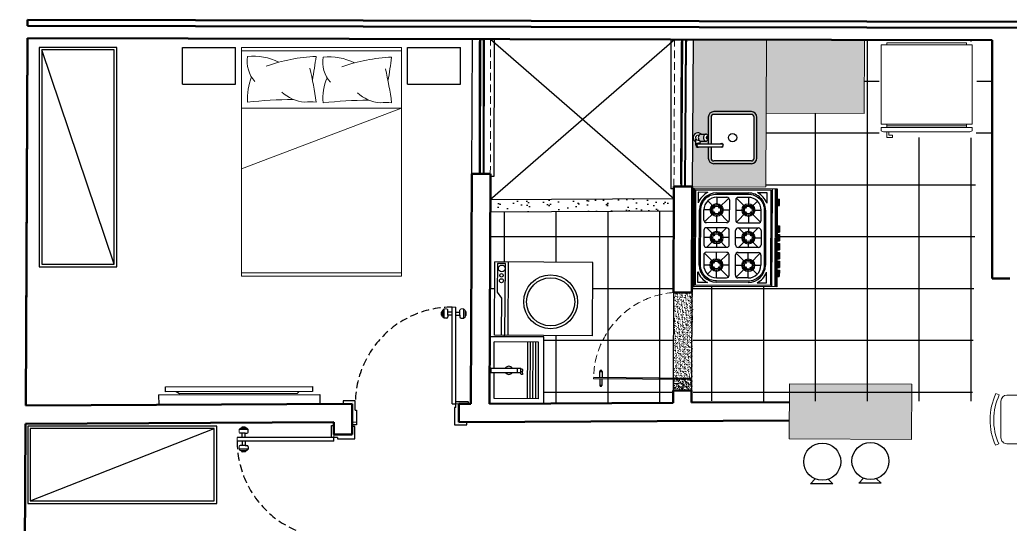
# Model space of a CAD drawing. Header units: millimetres. Extents: x 103208 to 171806, y -164 to 10038.
# Drawn here: x 117884 to 118692, y 6581 to 6993 of the extents above; entities that cross this region are included whole.
import ezdxf

# ---------------------------------------------------------------- set-up
doc = ezdxf.new("R2010")
doc.units = ezdxf.units.MM
doc.linetypes.add('HIDDEN', pattern=[9.525, 6.35, -3.175])
for name, color, linetype in [('01', 1, 'Continuous'), ('ACESSORIOS', 2, 'Continuous'), ('COZ', 3, 'Continuous'), ('COZINHA', 2, 'Continuous'), ('Grama', 84, 'Continuous'), ('Hachuria - Moveis', 1, 'Continuous'), ('PAREDES', 5, 'Continuous'), ('Piso', 55, 'Continuous'), ('PN010', 1, 'Continuous'), ('PORTAS', 3, 'Continuous'), ('Portas-Projeção', 55, 'HIDDEN')]:
    doc.layers.add(name, color=color, linetype=linetype)
for name, color, linetype, lineweight in [('Hachura', 1, 'Continuous', 9), ('MEDIDAS', 7, 'Continuous', 0), ('Moveis', 1, 'Continuous', 9), ('Nível Fachada', 7, 'Continuous', 70), ('Parede Baixa', 5, 'Continuous', 50), ('Pilares Sub-solo', 7, 'Continuous', 70), ('Pisos Externos', 15, 'Continuous', 9), ('Portas - Janelas', 2, 'Continuous', 20), ('Projeção Janela', 15, 'HIDDEN', 9), ('Projeção Portas', 55, 'HIDDEN', 5)]:
    doc.layers.add(name, color=color, linetype=linetype, lineweight=lineweight)
doc.styles.add('Valéria', font='romantic.ttf', dxfattribs={"height": 10})
doc.dimstyles.new('Cota - 50', dxfattribs={"dimtxt": 10, "dimasz": 5, "dimexe": 10, "dimexo": 20, "dimgap": 5, "dimtad": 1, "dimtxsty": 'Valéria', "dimblk": 'DOT', "dimcen": 0, "dimclrd": 12, "dimclre": 12, "dimclrt": 2, "dimazin": 2, "dimtfac": 1, "dimtix": 1, "dimtmove": 0, "dimatfit": 3, "dimldrblk": 'DOT', "dimfxl": 1, "dimarcsym": 0})

# ---------------------------------------------------------------- blocks, each defined once
blk = doc.blocks.new('Pia Bancada Planta 01')
at = {"layer": 'COZ', "color": 2}
for p, q in [((0.125, 0.1475), (0.125, 0.0074)), ((0.145, 0.1475), (0.145, -0.045)), ((0.435, 0.1875), (0.165, 0.1875)), ((0.435, 0.1675), (0.165, 0.1675)), ((0.455, -0.1475), (0.455, 0.1475)), ((0.475, -0.1475), (0.475, 0.1475)), ((0.0509, 0.0175), (0.0579, 0.0175)), ((0.0705, 0.025), (0.1081, 0.025)), ((0.0359, -0.055), (0.0359, -0.0115)), ((0.0509, -0.0175), (0.0579, -0.0175)), ((0.0509, -0.045), (0.2209, -0.045)), ((0.0509, -0.065), (0.2209, -0.065)), ((0.0659, -0.045), (0.0659, -0.0241)), ((0.0705, -0.025), (0.1081, -0.025)), ((0.125, -0.0074), (0.125, -0.045)), ((0.125, -0.065), (0.125, -0.1475)), ((0.145, -0.065), (0.145, -0.1475)), ((0.435, -0.1675), (0.165, -0.1675)), ((0.435, -0.1875), (0.165, -0.1875))]:
    blk.add_line(p, q, dxfattribs=at)
blk.add_lwpolyline([(0.0705, 0.025, 0.133256), (0.0641, 0.0233, 0.106756), (0.058, 0.0177, 0.082828), (0.0543, 0.0099, 0.071352), (0.0528, 0, 0.071352), (0.0543, -0.0099, 0.082828), (0.058, -0.0177, 0.106756), (0.0641, -0.0233, 0.133256), (0.0705, -0.025, 0.133256)], format="xyb", dxfattribs=at)
for points in [[(0.1081, -0.025, 0.133256), (0.1145, -0.0233, 0.106756), (0.1206, -0.0177, 0.082828), (0.1244, -0.0099, 0.071352), (0.1258, 0, 0.071352), (0.1244, 0.0099, 0.082828), (0.1206, 0.0177, 0.106756), (0.1145, 0.0233, 0.133256), (0.1081, 0.025, 0.133256), (0.1017, 0.0233, 0.106756), (0.0956, 0.0177, 0.082828), (0.0919, 0.0099, 0.071352), (0.0904, 0, 0.071352), (0.0919, -0.0099, 0.082828), (0.0956, -0.0177, 0.106756), (0.1017, -0.0233, 0.133256)], [(0.1156, 0.0075, 0.133256), (0.1137, 0.007, 0.106756), (0.1119, 0.0053, 0.082828), (0.1107, 0.003, 0.071352), (0.1103, 0, 0.071352), (0.1107, -0.003, 0.082828), (0.1119, -0.0053, 0.106756), (0.1137, -0.007, 0.133256), (0.1156, -0.0075, 0.133256), (0.1175, -0.007, 0.106756), (0.1194, -0.0053, 0.082828), (0.1205, -0.003, 0.071352), (0.1209, 0, 0.071352), (0.1205, 0.003, 0.082828), (0.1194, 0.0053, 0.106756), (0.1175, 0.007, 0.133256)]]:
    blk.add_lwpolyline(points, format="xyb", close=True, dxfattribs=at)
blk.add_circle((0.3, 0), 0.03, dxfattribs=at)
for centre, radius, start, end in [((0.165, 0.1475), 0.04, 90, 180), ((0.165, 0.1475), 0.02, 90, 180), ((0.435, 0.1475), 0.04, 0, 90), ((0.435, 0.1475), 0.02, 0, 90), ((0.0509, 0), 0.035, 45.58469, 244.62307), ((0.0509, 0), 0.0175, 90, 204.61998), ((0.0259, -0.0115), 0.01, 0, 24.61998), ((0.0509, 0), 0.0175, 211.00272, 270), ((0.0509, -0.055), 0.015, 41.81031, 318.18969), ((0.0509, -0.055), 0.01, 90.00021, 270.00021), ((0.0509, 0), 0.035, 295.37693, 314.41531), ((0.2209, -0.055), 0.0125, 233.1301, 126.8699), ((0.2209, -0.055), 0.01, 270.00012, 90.00012), ((0.165, -0.1475), 0.04, 180, 270), ((0.165, -0.1475), 0.02, 180, 270), ((0.435, -0.1475), 0.04, 270, 0), ((0.435, -0.1475), 0.02, 270, 360)]:
    blk.add_arc(centre, radius, start, end, dxfattribs=at)
blk = doc.blocks.new('6-PL')
at = {"layer": 'COZINHA'}
h = blk.add_hatch(color=1, dxfattribs=at)
h.dxf.hatch_style = 1
h.paths.add_polyline_path([(-69, -3), (-69, -4), (-64, -4), (-64, -3)])
h.paths.add_polyline_path([(-17, -3), (-17, -4), (-12, -4), (-12, -3)])
at = {"layer": 'COZINHA', "color": 15}
for p, q in [((-79, -3), (-69, -3)), ((-79, -3), (-79, -4)), ((-76, -7), (-67.64, -7)), ((-76, -14.51), (-76, -7)), ((-64, -3), (-17, -3)), ((-5, -7), (-13.36, -7)), ((-12, -3), (-2, -3)), ((-5, -14.51), (-5, -7)), ((-2, -3), (-2, -4)), ((-76, -53.49), (-76, -61)), ((-5, -53.49), (-5, -61)), ((-76, -61), (-67.64, -61)), ((-5, -61), (-13.36, -61)), ((-2, -67.5), (-79, -67.5)), ((-2, -68.5), (-79, -68.5))]:
    blk.add_line(p, q, dxfattribs=at)
at = {"layer": 'COZINHA', "color": 1}
for p, q in [((-79, -4), (-2, -4)), ((-78, -5), (-3, -5)), ((-78, -64), (-78, -5)), ((-69, -3), (-64, -3)), ((-69, -3), (-69, -4)), ((-64, -3), (-64, -4)), ((-17, -3), (-12, -3)), ((-17, -3), (-17, -4)), ((-12, -3), (-12, -4)), ((-3, -5), (-3, -64)), ((-63.58, -20.09), (-69.24, -14.43)), ((-62.17, -8), (-18.83, -8)), ((-62.17, -17.5), (-62.17, -11.5)), ((-54.17, -11.5), (-62.17, -11.5)), ((-60.75, -20.09), (-52.75, -12.09)), ((-52.17, -29.5), (-52.17, -13.5)), ((-48.17, -13.5), (-48.17, -29.5)), ((-48.17, -13.83), (-41.91, -20.09)), ((-34.83, -11.5), (-46.17, -11.5)), ((-40.5, -17.5), (-40.5, -11.5)), ((-32.83, -13.83), (-39.09, -20.09)), ((-32.83, -29.5), (-32.83, -13.5)), ((-28.83, -29.5), (-28.83, -13.5)), ((-20.25, -20.09), (-28.25, -12.09)), ((-26.83, -11.5), (-18.83, -11.5)), ((-18.83, -17.5), (-18.83, -11.5)), ((-17.42, -20.09), (-11.76, -14.43)), ((-75.67, -46.5), (-75.67, -21.5)), ((-72.17, -21.5), (-72.17, -29.5)), ((-72.17, -21.5), (-66.17, -21.5)), ((-71.58, -30.91), (-63.58, -22.91)), ((-52.75, -30.91), (-60.75, -22.91)), ((-58.17, -21.5), (-52.17, -21.5)), ((-44.5, -21.5), (-48.17, -21.5)), ((-48.17, -29.17), (-41.91, -22.91)), ((-32.83, -29.17), (-39.09, -22.91)), ((-32.83, -21.5), (-36.5, -21.5)), ((-22.83, -21.5), (-28.83, -21.5)), ((-28.25, -30.91), (-20.25, -22.91)), ((-9.42, -30.91), (-17.42, -22.91)), ((-8.83, -21.5), (-14.83, -21.5)), ((-8.83, -21.5), (-8.83, -29.5)), ((-5.33, -21.5), (-5.33, -46.5)), ((-62.17, -31.5), (-62.17, -25.5)), ((-40.5, -31.5), (-40.5, -25.5)), ((-18.83, -31.5), (-18.83, -25.5)), ((-72.17, -46.5), (-72.17, -38.5)), ((-71.58, -37.09), (-63.58, -45.09)), ((-70.17, -31.5), (-54.17, -31.5)), ((-70.17, -36.5), (-54.17, -36.5)), ((-62.17, -36.5), (-62.17, -42.5)), ((-52.75, -37.09), (-60.75, -45.09)), ((-52.17, -38.5), (-52.17, -54.5)), ((-48.17, -54.5), (-48.17, -38.5)), ((-48.17, -38.83), (-41.91, -45.09)), ((-46.17, -31.5), (-34.83, -31.5)), ((-46.17, -36.5), (-34.83, -36.5)), ((-40.5, -36.5), (-40.5, -42.5)), ((-32.83, -38.83), (-39.09, -45.09)), ((-32.83, -38.5), (-32.83, -54.5)), ((-28.83, -38.5), (-28.83, -54.5)), ((-28.25, -37.09), (-20.25, -45.09)), ((-10.83, -31.5), (-26.83, -31.5)), ((-10.83, -36.5), (-26.83, -36.5)), ((-18.83, -36.5), (-18.83, -42.5)), ((-9.42, -37.09), (-17.42, -45.09)), ((-8.83, -46.5), (-8.83, -38.5)), ((-72.17, -46.5), (-66.17, -46.5)), ((-58.17, -46.5), (-52.17, -46.5)), ((-44.5, -46.5), (-48.17, -46.5)), ((-32.83, -46.5), (-36.5, -46.5)), ((-22.83, -46.5), (-28.83, -46.5)), ((-8.83, -46.5), (-14.83, -46.5)), ((-63.58, -47.91), (-69.24, -53.57)), ((-62.17, -50.5), (-62.17, -56.5)), ((-60.75, -47.91), (-52.75, -55.91)), ((-48.17, -54.17), (-41.91, -47.91)), ((-40.5, -50.5), (-40.5, -56.5)), ((-32.83, -54.17), (-39.09, -47.91)), ((-20.25, -47.91), (-28.25, -55.91)), ((-18.83, -50.5), (-18.83, -56.5)), ((-17.42, -47.91), (-11.76, -53.57)), ((-54.17, -56.5), (-62.17, -56.5)), ((-18.83, -60), (-62.17, -60)), ((-34.83, -56.5), (-46.17, -56.5)), ((-26.83, -56.5), (-18.83, -56.5)), ((-3, -64), (-78, -64)), ((-66, -70), (-71, -70)), ((-59, -70), (-64, -70)), ((-52, -70), (-57, -70)), ((-45, -70), (-50, -70)), ((-38, -70), (-43, -70)), ((-31, -70), (-36, -70)), ((-15, -70), (-10, -70))]:
    blk.add_line(p, q, dxfattribs=at)
at = {"layer": 'COZINHA', "color": 2}
for p, q in [((-79, -69), (-79, -4)), ((-2, -4), (-2, -69)), ((-2, -65), (-79, -65)), ((-2, -69), (-79, -69)), ((-71, -69), (-71, -71)), ((-66, -69), (-66, -71)), ((-64, -69), (-64, -71)), ((-64, -69), (-64, -71)), ((-59, -69), (-59, -71)), ((-57, -69), (-57, -71)), ((-52, -69), (-52, -71)), ((-50, -69), (-50, -71)), ((-45, -69), (-45, -71)), ((-43, -69), (-43, -71)), ((-38, -69), (-38, -71)), ((-36, -69), (-36, -71)), ((-31, -69), (-31, -71)), ((-15, -69), (-15, -71)), ((-10, -69), (-10, -71)), ((-66, -71), (-71, -71)), ((-59, -71), (-64, -71)), ((-52, -71), (-57, -71)), ((-45, -71), (-50, -71)), ((-38, -71), (-43, -71)), ((-31, -71), (-36, -71)), ((-15, -71), (-10, -71))]:
    blk.add_line(p, q, dxfattribs=at)
at = {"layer": 'COZINHA', "color": 15}
blk.add_lwpolyline([(-62.17, -59, -0.414214), (-74.67, -46.5), (-74.67, -21.5, -0.414214), (-62.17, -9), (-18.83, -9, -0.414214), (-6.33, -21.5), (-6.33, -46.5, -0.414214), (-18.83, -59)], format="xyb", close=True, dxfattribs=at)
for centre in [(-62.17, -21.5), (-40.5, -21.5), (-18.83, -21.5), (-62.17, -46.5), (-40.5, -46.5), (-18.83, -46.5)]:
    blk.add_circle(centre, 5, dxfattribs=at)
at = {"layer": 'COZINHA', "color": 1}
for centre, radius in [((-62.17, -21.5), 4), ((-62.17, -21.5), 3), ((-40.5, -21.5), 4), ((-40.5, -21.5), 3), ((-18.83, -21.5), 4), ((-18.83, -21.5), 3), ((-62.17, -46.5), 4), ((-62.17, -46.5), 3), ((-40.5, -46.5), 4), ((-40.5, -46.5), 3), ((-18.83, -46.5), 4), ((-18.83, -46.5), 3)]:
    blk.add_circle(centre, radius, dxfattribs=at)
at = {"layer": 'COZINHA', "color": 15}
for centre, start, end in [((-62.17, -21.5), 110.69354, 153.18568), ((-18.83, -21.5), 26.81432, 69.30646), ((-62.17, -46.5), 206.81432, 249.30646), ((-18.83, -46.5), 290.69354, 333.18568)]:
    blk.add_arc(centre, 15.5, start, end, dxfattribs=at)
at = {"layer": 'COZINHA', "color": 1}
for centre, radius, start, end in [((-62.17, -21.5), 13.5, 90, 180), ((-62.17, -21.5), 10, 90, 180), ((-54.17, -13.5), 2, 0, 90), ((-46.17, -13.5), 2, 90, 180), ((-34.83, -13.5), 2, 0, 90), ((-26.83, -13.5), 2, 90, 180), ((-18.83, -21.5), 13.5, 0, 90), ((-18.83, -21.5), 10, 0, 90), ((-70.17, -29.5), 2, 180, 270), ((-54.17, -29.5), 2, 270, 0), ((-46.17, -29.5), 2, 180, 270), ((-34.83, -29.5), 2, 270, 0), ((-26.83, -29.5), 2, 180, 270), ((-10.83, -29.5), 2, 270, 0), ((-70.17, -38.5), 2, 90, 180), ((-54.17, -38.5), 2, 0, 90), ((-46.17, -38.5), 2, 90, 180), ((-34.83, -38.5), 2, 0, 90), ((-26.83, -38.5), 2, 90, 180), ((-10.83, -38.5), 2, 0, 90), ((-62.17, -46.5), 13.5, 180, 270), ((-62.17, -46.5), 10, 180, 270), ((-18.83, -46.5), 13.5, 270, 0), ((-18.83, -46.5), 10, 270, 0), ((-54.17, -54.5), 2, 270, 0), ((-46.17, -54.5), 2, 180, 270), ((-34.83, -54.5), 2, 270, 0), ((-26.83, -54.5), 2, 180, 270)]:
    blk.add_arc(centre, radius, start, end, dxfattribs=at)
blk = doc.blocks.new('Fogão 6 Planta 04')
at = {"layer": 'PAREDES', "xscale": -1}
blk.add_blockref('6-PL', (340.76, 314.37), dxfattribs=at)
blk = doc.blocks.new('gel')
at = {"layer": 'Hachura'}
for p, q in [((33132.79, 7050.49), (33203.79, 7050.49)), ((33132.79, 7050.49), (33132.79, 7048.49)), ((33203.79, 7050.49), (33203.79, 7048.49)), ((33208.79, 7048.49), (33127.79, 7048.49)), ((33127.79, 7048.49), (33127.79, 6977.99)), ((33208.79, 7039.49), (33208.79, 7048.49)), ((33208.79, 6977.99), (33208.79, 7039.49)), ((33127.79, 6977.99), (33132.79, 6977.99)), ((33127.79, 6971.99), (33127.79, 6974.99)), ((33127.79, 6974.99), (33208.79, 6974.99)), ((33127.79, 6971.99), (33129.79, 6970.99)), ((33206.79, 6970.99), (33129.79, 6970.99)), ((33132.79, 6977.99), (33203.79, 6977.99)), ((33132.79, 6977.99), (33132.79, 6974.99)), ((33132.79, 6976.49), (33203.79, 6976.49)), ((33134.51, 6970.99), (33134.51, 6967.99)), ((33203.79, 6977.99), (33208.79, 6977.99)), ((33203.79, 6977.99), (33203.79, 6974.99)), ((33206.79, 6970.99), (33208.79, 6971.99)), ((33208.79, 6974.99), (33208.79, 6971.99)), ((33132.79, 6965.99), (33137.79, 6965.99)), ((33137.79, 6967.99), (33134.51, 6967.99)), ((33137.79, 6967.99), (33137.79, 6965.99))]:
    blk.add_line(p, q, dxfattribs=at)
blk.add_lwpolyline([(33132.81, 6970.99), (33132.79, 6968.99), (33132.79, 6965.99)], dxfattribs=at)
blk = doc.blocks.new('CAMA')
at = {"layer": 'Moveis'}
for p, q in [((-2487.43, 2453.89), (-2487.43, 2313.89)), ((-2287.43, 2453.89), (-2487.43, 2453.89)), ((-2484.43, 2453.89), (-2484.43, 2313.89)), ((-2340.43, 2313.89), (-2393.66, 2453.89)), ((-2340.43, 2313.89), (-2340.43, 2453.89)), ((-2290.43, 2313.89), (-2290.43, 2453.89)), ((-2287.43, 2313.89), (-2287.43, 2453.89)), ((-2487.43, 2313.89), (-2287.43, 2313.89))]:
    blk.add_line(p, q, dxfattribs=at)
for centre, radius, start, end in [((-2331.88, 2398.32), 50.46, 68.28526, 93.74697), ((-2821.37, 2399.35), 488.68, 1.09636, 5.79256), ((-2299.39, 2421.99), 27.01, 81.03124, 131.41313), ((-2344.57, 2443.59), 49.65, 333.21234, 5.87764), ((-2450.92, 2381.08), 155.92, 2.79089, 19.14033), ((-2302.48, 2396.13), 32.8, 136.75178, 175.55701), ((-2391.08, 2393.67), 56.12, 354.88889, 5.11111), ((-2381.31, 2729.56), 344, 277.70727, 282.72643), ((-2244.56, 2787.47), 402, 259.78219, 262.76564), ((-2332.49, 2332.23), 50.46, 68.28526, 93.74697), ((-2821.98, 2333.27), 488.68, 1.09636, 5.79256), ((-2300, 2355.91), 27.01, 81.03124, 131.41313), ((-2345.18, 2377.5), 49.65, 333.21234, 5.87764), ((-2451.53, 2315), 155.92, 2.79089, 19.14033), ((-2303.09, 2330.05), 32.8, 136.75178, 175.55701), ((-2391.69, 2327.59), 56.12, 354.88889, 5.11111), ((-2381.92, 2663.48), 344, 277.70727, 282.72643), ((-2245.17, 2721.39), 402, 259.78219, 262.76564)]:
    blk.add_arc(centre, radius, start, end, dxfattribs=at)
blk = doc.blocks.new('cad')
at = {"layer": 'Moveis', "linetype": 'HIDDEN'}
for p, q in [((48757.25, 6115.68), (48727.25, 6115.68)), ((48722.25, 6110.68), (48722.25, 6095.68)), ((48762.25, 6095.68), (48762.25, 6110.68))]:
    blk.add_line(p, q, dxfattribs=at)
at = {"layer": 'Moveis'}
for p, q in [((48722.25, 6095.68), (48722.25, 6080.68)), ((48762.25, 6080.68), (48762.25, 6095.68)), ((48721.06, 6071.53), (48722.05, 6074.38)), ((48727.25, 6075.68), (48757.25, 6075.68)), ((48763.54, 6071.19), (48762.31, 6073.93))]:
    blk.add_line(p, q, dxfattribs=at)
at = {"layer": 'Moveis', "linetype": 'HIDDEN'}
for centre, start, end in [((48727.25, 6110.68), 90, 180), ((48757.25, 6110.68), 0, 90)]:
    blk.add_arc(centre, 5, start, end, dxfattribs=at)
at = {"layer": 'Moveis'}
for centre, radius, start, end in [((48742.67, 6118.15), 48.39, 244.77162, 293.94946), ((48727.25, 6080.68), 5, 180, 270), ((48757.25, 6080.68), 5, 270, 0), ((48742.67, 6118.15), 51.39, 245.13103, 293.96091)]:
    blk.add_arc(centre, radius, start, end, dxfattribs=at)
blk = doc.blocks.new('_Dot')
at = {"color": 0, "linetype": 'ByBlock', "lineweight": -2}
blk.add_line((-0.5, 0), (-1, 0), dxfattribs=at)
at = {"color": 0, "linetype": 'ByBlock', "const_width": 0.5}
blk.add_lwpolyline([(-0.25, 0, 1), (0.25, 0, 1)], format="xyb", close=True, dxfattribs=at)
blk = doc.blocks.new('*D888')
at = {"layer": 'Defpoints', "color": 0, "transparency": 16777216}
for p in [(119310.37, 6770.07, 9825), (119409.15, 6632.8), (116870.38, 5014.37, 9825)]:
    blk.add_point(p, dxfattribs=at)
at = {"layer": 'MEDIDAS', "color": 12, "lineweight": -2, "transparency": 16777216}
for p, q in [((119322.05, 6753.84), (119414.99, 6624.68)), ((116973.22, 4880.02), (119405.09, 6629.88)), ((116882.06, 4998.14), (116975, 4868.98))]:
    blk.add_line(p, q, dxfattribs=at)
at = {"layer": 'MEDIDAS', "color": 12, "lineweight": -2, "transparency": 16777216, "xscale": 5, "yscale": 5, "zscale": 5}
for p, rotation in [((119409.15, 6632.8), 35.73698977606095), ((116969.16, 4877.1), 215.736989776061)]:
    blk.add_blockref('_Dot', p, dxfattribs=dict(at, rotation=rotation))
at = {"layer": 'MEDIDAS', "color": 2, "transparency": 16777216, "insert": (118183.23, 5763.18), "char_height": 10, "attachment_point": 5, "rotation": 35.73699, "style": 'Valéria'}
blk.add_mtext('3006', dxfattribs=at)

msp = doc.modelspace()

# ---------------------------------------------------------------- hatches: boundary and pattern name
h = msp.add_hatch()
h.set_pattern_fill('AR-SAND', color=34, scale=0.25, angle=-90)
h.set_pattern_definition([(307.5, (21013.457, -632.776), (12.2353309, 0.4000078), [0, -9.652, 0, -10.795, 0, -10.31875]), (277.5, (21013.457, -632.776), (17.9206275, -11.238082), [0, -5.207, 0, -8.6995, 0, -3.33375]), (237.5, (21013.457, -624.966), (0.0359296, -19.7748093), [0, -3.175, 0, -11.43, 0, -14.9225]), (227.5, (21013.457, -624.966), (5.573233, -19.0889113), [0, -1.5875, 0, -7.493, 0, -8.5725])])
h.paths.add_polyline_path([(118414.6536, 6846.71755), (118270.53869, 6845.9381), (118270.52547, 6835.93788), (118414.64039, 6836.71733)])
at = {"layer": 'Hachura', "transparency": 33554687}
h = msp.add_hatch(dxfattribs=at)
h.set_pattern_fill('TEXTURED', color=55, scale=34.666667, angle=630, pattern_type=2)
h.set_pattern_definition([(270, (16.64, -24.96), (26.3466667, -15.2533333), [1.3866667, -23.2266667, 1.04, -10.0533333, 2.08, -24.6133333]), (275, (29.12, -9.36), (26.945558, -13.6501495), [2.7733333, -23.2266667, 2.08, -10.0533333, 4.16, -24.6133333]), (280, (30.853, -18.373), (32.973117, -9.322576), [2.4266667, -5.8933333, 3.12, -18.3733333, 1.7333333, -22.88]), (285, (33.973, -12.133), (31.160774, -7.800804), [4.8533333, -5.8933333, 5.2, -18.3733333, 3.8133333, -22.88]), (290, (19.76, -14.907), (25.5350337, -15.4233102), [2.7733333, -19.0666667, 2.4266667, -14.2133333, 1.7333333, -11.0933333]), (295, (14.907, -19.76), (25.272984, -17.2853443), [3.8133333, -19.0666667, 4.8533333, -14.2133333, 4.16, -11.0933333]), (300, (17.68, -24.96), (29.357105, 2.5386696), [1.7333333, -11.44, 1.3866667, -16.9866667, 1.04, -22.5333333]), (305, (5.2, -9.36), (34.392808, -2.5796136), [3.8133333, -11.44, 2.7733333, -16.9866667, 2.08, -22.5333333]), (310, (25.307, -15.253), (25.0027966, -3.9099282), [1.3866667, -15.2533333, 1.04, -9.7066667, 2.7733333, -17.68]), (315, (12.827, -15.253), (34.073119, 7.10878), [2.7733333, -15.2533333, 2.08, -9.7066667, 5.2, -17.68]), (320, (12.827, -20.453), (27.240315, 9.2730866), [0.6933333, -12.8266667, 1.7333333, -21.1466667, 2.08, -10.7466667]), (330, (15.253, -21.493), (25.8506627, 11.4946612), [1.7333333, -14.2133333, 0.6933333, -16.64, 1.3866667, -12.8266667]), (335, (15.253, -9.013), (36.0611886, 8.4296784), [3.8133333, -14.2133333, 1.3866667, -16.64, 2.7733333, -12.8266667]), (340, (11.093, -17.68), (24.912258, 12.6986623), [1.04, -6.5866667, 2.08, -11.0933333, 1.3866667, -15.2533333]), (345, (7.973, -5.2), (26.94076, 26.876341), [2.08, -6.5866667, 4.16, -11.0933333, 2.7733333, -15.2533333]), (350, (31.547, -19.413), (19.0342476, 24.100884), [2.4266667, -15.2533333, 1.04, -18.0266667, 2.08, -16.9866667]), (355, (6.587, -22.533), (17.133212, 28.7762445), [4.8533333, -15.2533333, 2.08, -18.0266667, 4.16, -16.9866667]), (0, (16.64, -21.493), (12.826667, 30.506667), [2.08, -10.7466667, 1.3866667, -21.1466667, 0.6933333, -21.4933333]), (5, (29.12, -9.013), (22.551536, 32.596201), [4.16, -10.7466667, 1.3866667, -21.1466667, 1.3866667, -21.4933333]), (10, (27.387, -15.947), (16.772345, 28.6544797), [2.4266667, -13.52, 2.08, -11.0933333, 2.4266667, -25.3066667]), (15, (33.627, -22.187), (14.2111185, 30.007247), [4.8533333, -13.52, 4.16, -11.0933333, 4.8533333, -25.3066667]), (20, (7.627, -13.52), (9.439865, 27.7842173), [2.7733333, -9.0133333, 1.3866667, -18.3733333, 2.08, -20.1066667]), (25, (7.627, -32.24), (6.9823892, 28.5012284), [5.2, -9.0133333, 2.7733333, -18.3733333, 4.16, -20.1066667]), (30, (11.787, -4.16), (3.29244, 33.1239936), [1.7333333, -23.2266667, 2.08, -10.7466667, 2.4266667, -14.2133333]), (35, (14.907, -7.28), (1.159161, 37.630215), [3.8133333, -23.2266667, 4.16, -10.7466667, 4.8533333, -14.2133333]), (40, (4.16, -11.787), (8.2351916, 32.252453), [1.04, -7.6266667, 1.3866667, -14.9066667, 2.7733333, -19.4133333]), (45, (7.28, -14.907), (5.3928677, 37.2598133), [2.08, -7.6266667, 2.7733333, -14.9066667, 5.2, -19.4133333]), (50, (31.893, -1.387), (-3.9526573, 25.4911917), [2.08, -12.48, 2.4266667, -10.7466667, 1.3866667, -14.56]), (55, (10.053, -15.253), (-8.7150743, 26.8392518), [4.16, -12.48, 4.8533333, -10.7466667, 2.7733333, -14.56]), (60, (2.08, -30.16), (-13.9553277, 23.6686635), [1.3866667, -9.7066667, 2.7733333, -21.4933333, 2.4266667, -19.76]), (65, (21.147, -27.04), (-12.0093764, 30.845351), [2.7733333, -9.7066667, 5.2, -21.4933333, 4.8533333, -19.76]), (70, (21.493, -7.28), (-18.7695374, 27.490791), [2.08, -14.56, 1.7333333, -13.1733333, 1.3866667, -21.1466667]), (75, (9.013, -4.16), (-23.300267, 29.571511), [4.16, -14.56, 3.8133333, -13.1733333, 2.7733333, -21.1466667]), (80, (13.173, -9.36), (-19.5431213, 24.9188677), [3.12, -11.44, 2.08, -15.6, 2.7733333, -15.2533333]), (85, (28.773, -24.96), (-27.856831, 23.6646004), [3.8133333, -11.44, 4.16, -15.6, 4.5066667, -15.2533333])])
h.paths.add_polyline_path([(118573.30123, 6976.32715), (118493.3011, 6976.49113), (118493.01511, 6916.49159), (118573.01524, 6916.32761)])
h.paths.add_polyline_path([(118493.3011, 6976.49113), (118433.30101, 6976.61412), (118433.4227, 6896.52114, -0.662778277), (118440.16541, 6899.33557), (118439.61327, 6899.33557, 0.189713189), (118438.61896, 6898.98435, 0.13725873), (118437.77079, 6897.62467, 0.071351749), (118437.6098, 6896.50224, 0.071351749), (118437.77079, 6895.3798, 0.08282753), (118438.1966, 6894.49877, 0.10675627), (118438.88561, 6893.86634, 0.133256151), (118439.61327, 6893.6689), (118440.16541, 6893.6689, -0.083262194), (118439.08932, 6892.91832), (118439.08932, 6891.40224), (118448.0545, 6891.40224), (118448.0545, 6913.2189, -0.414213562), (118450.32117, 6915.48557), (118480.92117, 6915.48557, -0.414213562), (118483.18783, 6913.2189), (118483.18783, 6879.78557, -0.414213562), (118480.92117, 6877.5189), (118450.32117, 6877.5189, -0.414213562), (118448.0545, 6879.78557), (118448.0545, 6889.13557), (118438.65642, 6889.13557, -0.688500258), (118435.68932, 6890.2689), (118435.68932, 6892.91832, -0.290981927), (118433.4227, 6896.52114), (118432.72903, 6856.61504), (118432.72588, 6855.95491), (118492.72811, 6856.27943)])
h.paths.add_polyline_path([(118445.8781, 6896.50224, -0.071351749), (118445.7171, 6895.3798, -0.08282753), (118445.29129, 6894.49877, -0.10675627), (118444.60229, 6893.86634, -0.133256151), (118443.87463, 6893.6689, -0.133256151), (118443.14696, 6893.86634, -0.10675627), (118442.45796, 6894.49877, -0.08282753), (118442.03215, 6895.3798, -0.071351749), (118441.87116, 6896.50224, -0.071351749), (118442.03215, 6897.62467, -0.08282753), (118442.45796, 6898.50571, -0.10675627), (118443.14696, 6899.13813, -0.133256151), (118443.87463, 6899.33557, -0.133256151), (118444.60229, 6899.13813, -0.10675627), (118445.29129, 6898.50571, -0.08282753), (118445.7171, 6897.62467, -0.071351749)], flags=16)
h.paths.add_polyline_path([(118445.27737, 6896.83897, -0.071351749), (118445.32567, 6896.50224, -0.106526581), (118445.21225, 6896.01041, -0.155010419), (118444.94293, 6895.71147, -0.27133037), (118444.50633, 6895.71147, -0.10675627), (118444.29963, 6895.9012, -0.08282753), (118444.17188, 6896.16551, -0.071351749), (118444.12359, 6896.50224, -0.106526581), (118444.23701, 6896.99406, -0.155010419), (118444.50633, 6897.29301, -0.333637917), (118445.02292, 6897.24687, -0.13725873)], flags=0)
h.paths.add_polyline_path([(118612.06086, 6695.11705), (118512.06199, 6695.59369), (118511.8475, 6650.5942), (118611.84637, 6650.11756)])
at = {"layer": 'Piso'}
h = msp.add_hatch(dxfattribs=at)
h.set_pattern_fill('ANSI37', color=256, scale=13.33333, angle=-45)
h.paths.add_polyline_path([(118433.30101, 6976.61412), (118665.52942, 6976.31652), (118661.44077, 6681.40256), (118433.30101, 6681.49493)])
h.paths.add_polyline_path([(118660.05575, 6859.68819), (118659.9758, 6859.79052), (118659.9758, 6781.58196), (118660.05575, 6781.47963)], flags=16)
h.paths.add_polyline_path([(118585.31942, 6976.61412), (118677.63082, 6974.49198), (118677.63044, 6896.11312), (118585.31942, 6896.93107)])
h.paths.add_polyline_path([(118492.72811, 6976.49231), (118573.01524, 6976.49231), (118573.01524, 6916.32761), (118492.72811, 6916.32761)], flags=16)
h.paths.add_polyline_path([(118433.30101, 6976.61412), (118492.72811, 6976.61412), (118492.72811, 6856.27943), (118433.30101, 6856.27943)], flags=17)
h.paths.add_polyline_path([(118432.72588, 6855.95491), (118501.65022, 6855.95491), (118501.65022, 6775.17218), (118432.72588, 6775.17218)])
h = msp.add_hatch(dxfattribs=at)
h.set_pattern_fill('ANSI37', color=256, scale=13.33333, angle=-45)
h.paths.add_polyline_path([(118267.72809, 6835.92275), (118416.98697, 6835.92275), (118416.98697, 6680.08042), (118267.72809, 6680.08042)])
h.paths.add_polyline_path([(118271.55548, 6795.22148), (118351.08404, 6795.22148), (118351.08404, 6734.7775), (118271.55548, 6734.7775)], flags=16)
h.paths.add_polyline_path([(118267.72809, 6733.92442), (118311.4114, 6733.92442), (118311.4114, 6680.08042), (118267.72809, 6680.08042)], flags=17)
at = {"layer": 'Pisos Externos'}
h = msp.add_hatch(dxfattribs=at)
h.set_pattern_fill('AR-SAND', color=256, scale=0.05, angle=315)
h.set_pattern_definition([(352.5, (130425.609, 23676.9413), (1.67376745, 1.78690674), [0, -1.9304, 0, -2.159, 0, -2.06375]), (322.5, (130425.609, 23676.9413), (4.12366426, 0.94505464), [0, -1.0414, 0, -1.7399, 0, -0.66675]), (282.5, (130424.5045, 23678.0459), (2.80166156, -2.79149913), [0, -0.635, 0, -2.286, 0, -2.9845]), (272.5, (130424.5045, 23678.046), (3.4877539, -1.91140555), [0, -0.3175, 0, -1.4986, 0, -1.7145])])
h.paths.add_polyline_path([(118417.50968, 6769.34183), (118417.14371, 6700.04782), (118432.14326, 6699.92232), (118432.50948, 6769.26261)])
h = msp.add_hatch(dxfattribs=at)
h.set_pattern_fill('AR-SAND', color=256, scale=0.05, angle=315)
h.set_pattern_definition([(352.5, (182778.4318, 12596.686), (1.673767446, 1.786906744), [0, -1.9304, 0, -2.159, 0, -2.06375]), (322.5, (182778.432, 12596.686), (4.12366426, 0.94505464), [0, -1.0414, 0, -1.7399, 0, -0.66675]), (282.5, (182777.3273, 12597.7906), (2.80166156, -2.79149913), [0, -0.635, 0, -2.286, 0, -2.9845]), (272.5, (182777.3273, 12597.7906), (3.4877539, -1.91140555), [0, -0.3175, 0, -1.4986, 0, -1.7145])])
h.paths.add_polyline_path([(118417.48088, 6699.00747), (118432.48036, 6698.88198), (118432.4292, 6692.76781, -0.215250437), (118424.90114, 6689.44506), (118417.4014, 6689.5078)])
h.paths.add_polyline_path([(118432.4292, 6692.76781), (118432.40088, 6689.38231), (118424.90114, 6689.44506, 0.215250437)], flags=17)
h.paths.add_polyline_path([(118432.50948, 6769.26261), (118432.14306, 6699.88483), (118432.48872, 6699.88194), (118433.06917, 6769.25793)])

# ---------------------------------------------------------------- linework, layer by layer
at = {"color": 1}
for p, q in [((118298.22018, 6683.38595, 9825), (118298.34368, 6729.58579, 9825)), ((118300.42018, 6683.38007, 9825), (118300.54368, 6729.57991, 9825)), ((118302.62017, 6683.37419, 9825), (118302.74367, 6729.57403, 9825)), ((118304.82016, 6683.36831, 9825), (118304.94366, 6729.56815, 9825)), ((118267.02102, 6702.44442, 9825), (118267.04307, 6710.69439, 9825)), ((118267.9252, 6708.47003, 9825), (118292.59747, 6708.40407, 9825)), ((118268.13645, 6708.21646, 9825), (118268.12763, 6704.91647, 9825)), ((118268.12763, 6704.91647, 9825), (118289.57755, 6704.85913, 9825)), ((118268.13645, 6708.21646, 9825), (118289.58638, 6708.15912, 9825)), ((118289.58583, 6707.95568, 9825), (118289.5781, 6705.06258, 9825)), ((118292.65808, 6704.60959, 9825), (118289.78033, 6704.84271, 9825)), ((118289.78924, 6708.17446, 9825), (118292.66819, 6708.3922, 9825)), ((118292.80788, 6704.8175, 9825), (118292.81688, 6708.18349, 9825)), ((118294.03951, 6705.65932, 9825), (118292.80884, 6705.17555, 9825)), ((118294.03285, 6707.30933, 9825), (118292.81587, 6707.80575, 9825)), ((118293.85378, 6705.56835, 9825), (118293.96384, 6703.04813, 9825)), ((118267.91507, 6704.66404, 9825), (118292.5873, 6704.59809, 9825)), ((118292.91279, 6703.09761, 9825), (118292.33702, 6704.59876, 9825)), ((118293.96384, 6703.04813, 9825), (118292.91279, 6703.09761, 9825))]:
    msp.add_line(p, q, dxfattribs=at)
msp.add_line((118122.59357, 6693.23296, 9825), (118122.60281, 6689.20704, 9825))
at = {"color": 1, "elevation": 9825}
for points in [[(118294.0364, 6705.67222, 0.236739444), (118294.11359, 6705.71067, 0.085519777), (118294.21732, 6705.91337, 0.043127161), (118294.27107, 6706.15812, 0.031837447), (118294.29355, 6706.49653, 0.031837447), (118294.27288, 6706.83506, 0.043127161), (118294.22044, 6707.08009, 0.085519777), (118294.11779, 6707.28334, 0.236739444), (118294.04082, 6707.32221, 0.159785222), (118293.98382, 6707.30369)], [(118294.00727, 6705.67682, 0.077146353), (118294.0364, 6705.67222)]]:
    msp.add_lwpolyline(points, format="xyb", dxfattribs=at)
at = {"color": 1}
for centre, radius, start, end in [((118271.34257, 6701.9936, 9825), 4.345, 137.72428638, 174.04441644), ((118271.36558, 6711.12149, 9825), 4.34355, 185.64301139, 221.97564732), ((118282.98199, 6706.52677, 9825), 3.3, 35.06327401, 144.63040676), ((118289.7981, 6705.06199, 9825), 0.22, 179.84684038, 265.36870474), ((118289.80583, 6707.95509, 9825), 0.22, 94.32497604, 179.84684038), ((118292.58789, 6704.81809, 9825), 0.22, 269.84684038, 359.84684038), ((118292.59688, 6708.18407, 9825), 0.22, 359.84684038, 89.84684038), ((118282.98199, 6706.52677, 9825), 3.3, 215.06327401, 324.63040676)]:
    msp.add_arc(centre, radius, start, end, dxfattribs=at)
at = {"layer": '01'}
for p, q in [((118016.33065, 6970.17046), (118059.6453, 6970.17046)), ((118200.18801, 6970.21692), (118243.50266, 6970.21692)), ((118016.33065, 6940.17046), (118059.6453, 6940.17046)), ((118200.18801, 6940.21692), (118243.50266, 6940.21692))]:
    msp.add_line(p, q, dxfattribs=at)
at = {"layer": 'ACESSORIOS'}
for p, q in [((118252.77641, 6866.9842, 9825), (118253.09697, 6976.98351, 9825)), ((118270.90254, 6864.94906, 9825), (118271.08222, 6976.94665, 9825)), ((118415.26765, 6976.65109, 9825), (118415.10639, 6854.64926, 9825)), ((118433.30101, 6976.61412, 9825), (118432.72903, 6856.61504, 9825)), ((118351.51745, 6794.64258, -9825), (118271.55551, 6795.22148, -9825)), ((118417.33363, 6770.07872, 9825), (118417.09518, 6700.04823, 9825)), ((118311.55502, 6733.80726, 9825), (118267.1275, 6733.92602, 9825)), ((118270.88712, 6708.46211, 9825), (118270.94378, 6729.65903, 9825)), ((118307.14365, 6729.56227, 9825), (118270.94378, 6729.65903, 9825)), ((118307.02015, 6683.36243, 9825), (118307.14365, 6729.56227, 9825)), ((118311.40987, 6679.5094, 9825), (118311.55502, 6733.80726, 9825)), ((118270.82028, 6683.4592, 9825), (118270.87694, 6704.65612, 9825)), ((118417.09177, 6699.04822, 9825), (118417.06124, 6690.08018, 9825)), ((117996.89915, 6686.58676, 9825), (118128.55989, 6686.88888, 9825)), ((117996.89915, 6686.58676, 9825), (117996.94387, 6678.31735, 9825)), ((118128.55989, 6686.88888, 9825), (118128.55989, 6679.0292, 9825)), ((118249.55611, 6681.1339, 9825), (118249.55611, 6679.1339, 9825)), ((118307.02015, 6683.36243, 9825), (118270.82028, 6683.4592, 9825)), ((118138.03423, 6661.59089, 9825), (118140.03423, 6661.59089, 9825)), ((118157.03423, 6660.57586, 9825), (118155.03423, 6660.57586, 9825)), ((118248.46595, 6662.1339, 9825), (118248.46595, 6664.1339, 9825))]:
    msp.add_line(p, q, dxfattribs=at)
at = {"layer": 'ACESSORIOS', "color": 2, "linetype": 'Continuous'}
for p, q in [((118239.48099, 6681.1339, 9825), (118249.48099, 6681.1339, 9825)), ((118138.03423, 6651.59089, 9825), (118138.03423, 6661.59089, 9825)), ((118157.03423, 6650.59089, 9825), (118157.03423, 6660.57586, 9825)), ((118238.48099, 6662.1339, 9825), (118248.46595, 6662.1339, 9825))]:
    msp.add_line(p, q, dxfattribs=at)
at = {"layer": 'COZINHA'}
for p, q in [((118267.86646, 6864.95307, 9825), (118270.90254, 6864.94906, 9825)), ((118417.72491, 6854.6458, 9825), (118415.10639, 6854.64926, 9825))]:
    msp.add_line(p, q, dxfattribs=at)
at = {"layer": 'COZINHA', "color": 2, "ltscale": 0.1}
for p, q in [((118271.12207, 6735.3564), (118271.55548, 6795.2215)), ((118273.66104, 6793.78325), (118273.49145, 6770.35833)), ((118280.06325, 6793.7369), (118273.66104, 6793.78325)), ((118282.20585, 6735.27616), (118282.63925, 6795.14125)), ((118351.08404, 6734.7775), (118351.51745, 6794.6426)), ((118279.64015, 6735.29473), (118280.06325, 6793.7369)), ((118273.49145, 6770.35833), (118276.93116, 6765.39205)), ((118276.93116, 6765.39205), (118276.71342, 6735.31592)), ((118351.08404, 6734.7775), (118271.12207, 6735.3564))]:
    msp.add_line(p, q, dxfattribs=at)
at = {"layer": 'COZINHA', "color": 1, "ltscale": 0.1}
for centre, radius in [((118277.10737, 6789.73191), 2.74388), ((118276.85159, 6779.66785), 1.64635), ((118276.88339, 6784.06008), 1.46412), ((118317.04227, 6762.458), 22.00051)]:
    msp.add_circle(centre, radius, dxfattribs=at)
at = {"layer": 'COZINHA', "color": 2, "ltscale": 0.1}
msp.add_circle((118317.04227, 6762.458), 19.62247, dxfattribs=at)
at = {"layer": 'Grama'}
msp.add_line((118267.72809, 6835.92275, 9825), (118417.6341, 6836.73352, 9825), dxfattribs=at)
at = {"layer": 'Hachura'}
for p, q in [((118258.9056, 6976.97161, 9825), (118258.90578, 6974.98742, 9825)), ((118259.40564, 6976.48747, 9825), (118262.40564, 6976.48774, 9825)), ((118259.40564, 6976.48747, 9825), (118259.40578, 6974.98747, 9825)), ((118259.84068, 6867.43118, 9825), (118259.90564, 6976.48751, 9825)), ((118261.90564, 6976.4877, 9825), (118261.84068, 6867.43137, 9825)), ((118262.40564, 6976.48774, 9825), (118262.40578, 6974.98774, 9825)), ((118262.9056, 6976.96341, 9825), (118262.90578, 6974.98779, 9825)), ((118425.02398, 6976.1431, 9825), (118424.22897, 6857.16702, 9825)), ((118426.22897, 6857.1672, 9825), (118427.02398, 6976.14329, 9825)), ((118423.22902, 6856.63452, 9825), (118423.22884, 6858.66693, 9825)), ((118423.72897, 6857.16697, 9825), (118423.72884, 6858.66697, 9825)), ((118426.72897, 6857.16725, 9825), (118426.72884, 6858.66725, 9825)), ((118427.22902, 6856.62632, 9825), (118427.22884, 6858.6673, 9825)), ((118426.72897, 6857.16725, 9825), (118423.72897, 6857.16697, 9825))]:
    msp.add_line(p, q, dxfattribs=at)
at = {"layer": 'Hachuria - Moveis'}
for p, q in [((118424.02394, 6976.63314, 9825), (118424.02412, 6974.64301, 9825)), ((118427.52398, 6976.14333, 9825), (118424.52398, 6976.14306, 9825)), ((118424.52398, 6976.14306, 9825), (118424.52412, 6974.64306, 9825)), ((118427.52398, 6976.14333, 9825), (118427.52412, 6974.64333, 9825)), ((118428.02394, 6976.62494, 9825), (118428.02412, 6974.64338, 9825)), ((118016.33065, 6940.17046), (118016.33452, 6970.17046)), ((118059.6453, 6940.17046), (118059.6453, 6970.17046)), ((118200.18801, 6940.21692), (118200.19188, 6970.21692)), ((118243.50266, 6940.21692), (118243.50266, 6970.21692)), ((118258.84072, 6866.97151, 9825), (118258.84054, 6868.93109, 9825)), ((118259.34068, 6867.43114, 9825), (118259.34054, 6868.93114, 9825)), ((118259.34068, 6867.43114, 9825), (118262.34068, 6867.43142, 9825)), ((118262.34068, 6867.43142, 9825), (118262.34054, 6868.93142, 9825)), ((118262.84072, 6866.96331, 9825), (118262.84054, 6868.93146, 9825)), ((118529.32502, 6613.75474), (118533.17003, 6617.95204)), ((118543.62817, 6617.61422), (118547.50849, 6613.75474)), ((118568.65079, 6614.27816), (118572.4958, 6618.47546)), ((118582.95395, 6618.13764), (118586.83426, 6614.27816)), ((118547.50849, 6613.75474), (118529.32502, 6613.75474)), ((118586.83426, 6614.27816), (118568.65079, 6614.27816))]:
    msp.add_line(p, q, dxfattribs=at)
for points in [[(117962.65392, 6970.21041), (117899.45392, 6970.21041), (117899.45392, 6791.14374), (117962.65392, 6791.14374)], [(117960.54726, 6968.10374), (117901.56059, 6968.10374), (117901.56059, 6793.25041), (117960.54726, 6793.25041)], [(117889.96337, 6597.90392), (118044.30888, 6597.90392), (118044.30888, 6660.89059), (117889.96337, 6660.89059)], [(117891.96337, 6599.90392), (118042.30888, 6599.90392), (118042.30888, 6658.89059), (117891.96337, 6658.89059)]]:
    msp.add_lwpolyline(points, close=True, dxfattribs=at)
for centre in [(118538.85653, 6631.94428), (118578.1823, 6632.4677)]:
    msp.add_circle(centre, 15.10362, dxfattribs=at)
at = {"layer": 'Moveis'}
for p, q in [((118259.40578, 6974.98747, 9825), (118258.90578, 6974.98742, 9825)), ((118262.90578, 6974.98779, 9825), (118262.40578, 6974.98774, 9825)), ((118424.02412, 6974.64301, 9825), (118424.52412, 6974.64306, 9825)), ((118427.52412, 6974.64333, 9825), (118428.02412, 6974.64338, 9825)), ((118259.34054, 6868.93114, 9825), (118258.84054, 6868.93109, 9825)), ((118262.84054, 6868.93146, 9825), (118262.34054, 6868.93142, 9825)), ((118423.22884, 6858.66693, 9825), (118423.72884, 6858.66697, 9825)), ((118426.72884, 6858.66725, 9825), (118427.22884, 6858.6673, 9825))]:
    msp.add_line(p, q, dxfattribs=at)
at = {"layer": 'Parede Baixa'}
for p, q in [((117889.80006, 6987.72823, 9825), (117889.82389, 6992.72819, 9825)), ((117889.82389, 6992.72819, 9825), (118977.66097, 6990.49831, 9825)), ((117889.80006, 6987.72823, 9825), (118977.65072, 6985.49832, 9825)), ((117888.32245, 6677.72987, 9825), (117889.7524, 6977.72831, 9825)), ((117888.59961, 6735.87775, 9825), (117889.7524, 6977.72831, 9825)), ((117889.7524, 6977.72831, 9825), (118677.63082, 6976.11329, 9825)), ((118677.63082, 6781.49159, 9825), (118677.63082, 6976.11329, 9825)), ((118251.88128, 6679.18744, 9825), (118252.77641, 6866.98394, 9825)), ((118252.77641, 6866.98394, 9825), (118267.87599, 6866.95299, 9825)), ((118266.9814, 6679.26911, 9825), (118267.87599, 6866.95299, 9825)), ((118417.31639, 6770.0788, 9825), (118417.72901, 6856.64579, 9825)), ((118417.72901, 6856.64579, 9825), (118432.72903, 6856.61504, 9825)), ((118432.31621, 6770.0073, 9825), (118432.72903, 6856.61504, 9825)), ((118677.63082, 6781.49159, 9825), (118692.01485, 6781.56938, 9825)), ((118417.31639, 6770.0788, 9825), (118432.33346, 6770.00722, 9825)), ((118416.98697, 6680.08042, 9825), (118417.03463, 6690.08031, 9825)), ((118417.03463, 6690.08031, 9825), (118432.03446, 6690.00881, 9825)), ((118431.98753, 6680.16155, 9825), (118432.03446, 6690.00881, 9825)), ((118431.98753, 6680.16155, 9825), (118511.9905, 6680.59425, 9825)), ((117888.32245, 6677.72987, 9825), (118154.8988, 6679.17165, 9825)), ((118155.03401, 6654.17202, 9825), (118154.8988, 6679.17165, 9825)), ((118241.98099, 6679.1339, 9825), (118251.98084, 6679.18798, 9825)), ((118241.98099, 6679.1339, 9825), (118242.06211, 6664.13411, 9825)), ((118266.9814, 6679.26911, 9825), (118416.98697, 6680.08042, 9825)), ((118242.06211, 6664.13411, 9825), (118511.919, 6665.59365, 9825)), ((117886.58085, 6312.34672, 9825), (117888.25095, 6662.72926, 9825)), ((117888.25095, 6662.72926, 9825), (118139.98014, 6664.09075, 9825)), ((118140.03423, 6654.09089, 9825), (118139.98014, 6664.09075, 9825)), ((118140.03423, 6654.09089, 9825), (118155.03401, 6654.17202, 9825))]:
    msp.add_line(p, q, dxfattribs=at)
at = {"layer": 'Piso'}
for p, q in [((118258.84054, 6868.93109, 9825), (118258.90578, 6974.98742, 9825)), ((118259.34054, 6868.93114, 9825), (118259.40578, 6974.98747, 9825)), ((118262.40578, 6974.98774, 9825), (118262.34054, 6868.93142, 9825)), ((118262.84054, 6868.93146, 9825), (118262.90578, 6974.98779, 9825)), ((118267.77575, 6845.92316, 9825), (118418.30098, 6976.64487, 9825)), ((118267.82408, 6976.91387, 9825), (118417.68176, 6846.73393, 9825)), ((118423.22884, 6858.66693, 9825), (118424.02412, 6974.64301, 9825)), ((118424.52412, 6974.64306, 9825), (118423.72884, 6858.66697, 9825)), ((118426.72884, 6858.66725, 9825), (118427.52412, 6974.64333, 9825)), ((118427.22884, 6858.6673, 9825), (118428.02412, 6974.64338, 9825)), ((117960.54726, 6793.25041), (117901.56059, 6968.10374)), ((118267.77575, 6845.92316, 9825), (118417.68176, 6846.73393, 9825)), ((117891.96337, 6599.90392), (118042.30888, 6658.89059))]:
    msp.add_line(p, q, dxfattribs=at)
at = {"layer": 'PN010'}
for p, q in [((118432.33346, 6770.00722, 9825), (118432.09475, 6699.92273, -1.37264)), ((118357.14589, 6700.5498, 9825), (118357.18772, 6705.54962, 9825)), ((118357.18772, 6705.54962, 9825), (118359.18765, 6705.53289, 9825)), ((118359.18765, 6705.53289, 9825), (118359.14582, 6700.53307, 9825)), ((118432.13489, 6698.92236, 9825), (118352.13769, 6699.59167, 9825)), ((118432.14326, 6699.92232, 9825), (118352.14606, 6700.59163, 9825)), ((118357.13752, 6699.54983, 9825), (118357.09569, 6694.55001, 9825)), ((118359.09562, 6694.53328, 9825), (118359.13745, 6699.5331, 9825)), ((118432.09134, 6698.92272, -141.58107), (118432.03446, 6690.00881, 9825)), ((118013.84481, 6687.29974, 9825), (118011.12564, 6688.95124, 9825)), ((118111.64462, 6689.1819, 9825), (118109.95277, 6687.52027, 9825)), ((118357.09569, 6694.55001, 9825), (118359.09562, 6694.53328, 9825)), ((118109.95277, 6687.52027, 9825), (118013.84481, 6687.29974, 9825))]:
    msp.add_line(p, q, dxfattribs=at)
at = {"layer": 'PN010', "elevation": 9825}
msp.add_lwpolyline([(118122.59357, 6693.23296), (118122.60281, 6689.20704), (118002.60312, 6688.93168), (118002.59388, 6692.9576)], close=True, dxfattribs=at)
at = {"layer": 'PN010'}
for centre, start, end in [((118358.18768, 6705.54126, 9825), 359.52063901, 179.52063901), ((118358.09565, 6694.54164, 9825), 179.52063901, 359.52063901)]:
    msp.add_arc(centre, 1, start, end, dxfattribs=at)
at = {"layer": 'PORTAS', "color": 2, "linetype": 'Continuous'}
for p, q in [((118227.98099, 6751.6339, 9825), (118227.98099, 6754.1339, 9825)), ((118228.48099, 6751.1339, 9825), (118228.48099, 6754.6339, 9825)), ((118229.98099, 6749.1339, 9825), (118229.98099, 6756.6339, 9825)), ((118232.98099, 6754.1339, 9825), (118232.98099, 6755.6339, 9825)), ((118236.48099, 6754.1339, 9825), (118232.98099, 6754.1339, 9825)), ((118232.98099, 6751.6339, 9825), (118232.98099, 6754.1339, 9825)), ((118236.48099, 6679.1339, 9825), (118236.48099, 6758.1339, 9825)), ((118239.48099, 6679.1339, 9825), (118239.48099, 6758.1339, 9825)), ((118239.48099, 6754.1339, 9825), (118242.98099, 6754.1339, 9825)), ((118242.98099, 6754.1339, 9825), (118242.98099, 6755.6339, 9825)), ((118242.98099, 6751.6339, 9825), (118242.98099, 6754.1339, 9825)), ((118247.48099, 6751.1339, 9825), (118247.48099, 6754.6339, 9825)), ((118247.98099, 6751.6339, 9825), (118247.98099, 6754.1339, 9825)), ((118228.83454, 6750.28034, 9825), (118228.48099, 6751.1339, 9825)), ((118229.98099, 6749.1339, 9825), (118228.83454, 6750.28034, 9825)), ((118231.98099, 6749.1339, 9825), (118229.98099, 6749.1339, 9825)), ((118236.48099, 6751.6339, 9825), (118232.98099, 6751.6339, 9825)), ((118232.98099, 6751.6339, 9825), (118232.98099, 6750.1339, 9825)), ((118239.48099, 6751.6339, 9825), (118242.98099, 6751.6339, 9825)), ((118242.98099, 6751.6339, 9825), (118242.98099, 6750.1339, 9825)), ((118243.98099, 6749.1339, 9825), (118245.98099, 6749.1339, 9825)), ((118245.98099, 6749.1339, 9825), (118247.12743, 6750.28034, 9825)), ((118246.04888, 6749.20178, 9825), (118245.98099, 6749.26967, 9825)), ((118247.12743, 6750.28034, 9825), (118247.48099, 6751.1339, 9825)), ((118157.47696, 6681.53086, 9825), (118147.47696, 6681.53086, 9825)), ((118147.47696, 6681.53086, 9825), (118147.47696, 6679.13628, 9825)), ((118157.47696, 6674.11527, 9825), (118157.47696, 6681.53086, 9825)), ((118239.48099, 6676.1339, 9825), (118239.48099, 6681.1339, 9825)), ((118157.47696, 6674.11527, 9825), (118158.47854, 6674.11527, 9825)), ((118158.47854, 6674.11527, 9825), (118158.47854, 6662.08208, 9825)), ((118236.48099, 6679.1339, 9825), (118239.48099, 6679.1339, 9825)), ((118239.48099, 6676.1339, 9825), (118238.48099, 6676.1339, 9825)), ((118238.48099, 6676.1339, 9825), (118238.48099, 6662.1339, 9825)), ((118068.03423, 6659.59089, 9825), (118064.53423, 6659.59089, 9825)), ((118067.53423, 6660.09089, 9825), (118065.03423, 6660.09089, 9825)), ((118068.88778, 6659.23734, 9825), (118068.03423, 6659.59089, 9825)), ((118070.03423, 6658.09089, 9825), (118068.88778, 6659.23734, 9825)), ((118069.96634, 6658.15878, 9825), (118069.89845, 6658.09089, 9825)), ((118070.03423, 6656.09089, 9825), (118070.03423, 6658.09089, 9825)), ((118158.47854, 6662.08208, 9825), (118154.99123, 6662.08208, 9825)), ((118140.03423, 6651.59089, 9825), (118061.03423, 6651.59089, 9825)), ((118140.03423, 6648.59089, 9825), (118061.03423, 6648.59089, 9825)), ((118065.03423, 6655.09089, 9825), (118063.53423, 6655.09089, 9825)), ((118065.03423, 6651.59089, 9825), (118065.03423, 6655.09089, 9825)), ((118067.53423, 6655.09089, 9825), (118065.03423, 6655.09089, 9825)), ((118065.03423, 6648.59089, 9825), (118065.03423, 6645.09089, 9825)), ((118067.53423, 6655.09089, 9825), (118069.03423, 6655.09089, 9825)), ((118067.53423, 6651.59089, 9825), (118067.53423, 6655.09089, 9825)), ((118067.53423, 6648.59089, 9825), (118067.53423, 6645.09089, 9825)), ((118143.03423, 6651.59089, 9825), (118138.03423, 6651.59089, 9825)), ((118140.03423, 6648.59089, 9825), (118140.03423, 6651.59089, 9825)), ((118143.03423, 6651.59089, 9825), (118143.03423, 6650.59089, 9825)), ((118143.03423, 6650.59089, 9825), (118157.03423, 6650.59089, 9825)), ((118070.03423, 6642.09089, 9825), (118062.53423, 6642.09089, 9825)), ((118065.03423, 6645.09089, 9825), (118063.53423, 6645.09089, 9825)), ((118068.03423, 6640.59089, 9825), (118064.53423, 6640.59089, 9825)), ((118067.53423, 6645.09089, 9825), (118065.03423, 6645.09089, 9825)), ((118067.53423, 6640.09089, 9825), (118065.03423, 6640.09089, 9825)), ((118067.53423, 6645.09089, 9825), (118069.03423, 6645.09089, 9825)), ((118068.88778, 6640.94445, 9825), (118068.03423, 6640.59089, 9825)), ((118070.03423, 6642.09089, 9825), (118068.88778, 6640.94445, 9825)), ((118070.03423, 6644.09089, 9825), (118070.03423, 6642.09089, 9825))]:
    msp.add_line(p, q, dxfattribs=at)
for centre, radius, start, end in [((118228.48099, 6754.1339, 9825), 0.5, 90, 180), ((118247.48099, 6754.1339, 9825), 0.5, 0, 90), ((118228.48099, 6751.6339, 9825), 0.5, 180, 270), ((118231.98099, 6750.1339, 9825), 1, 270, 0), ((118243.98099, 6750.1339, 9825), 1, 180, 270), ((118247.48099, 6751.6339, 9825), 0.5, 270, 0), ((118065.03423, 6659.59089, 9825), 0.5, 90, 180), ((118067.53423, 6659.59089, 9825), 0.5, 0, 90), ((118069.03423, 6656.09089, 9825), 1, 270, 0), ((118065.03423, 6640.59089, 9825), 0.5, 180, 270), ((118067.53423, 6640.59089, 9825), 0.5, 270, 0), ((118069.03423, 6644.09089, 9825), 1, 0, 90)]:
    msp.add_arc(centre, radius, start, end, dxfattribs=at)
at = {"layer": 'Portas - Janelas'}
for p, q in [((118492.72811, 6856.27943, 9825), (118493.3011, 6976.49113, 9825)), ((118573.01524, 6916.32761, 9825), (118573.30019, 6976.10982, 9825)), ((118493.01511, 6916.49159, 9825), (118573.01524, 6916.32761, 9825)), ((118432.72588, 6855.95491, 9825), (118492.72811, 6856.27943, 9825)), ((118228.83454, 6755.48745, 9825), (118228.98099, 6755.6339, 9825)), ((118228.98099, 6755.6339, 9825), (118229.98099, 6756.6339, 9825)), ((118229.98099, 6756.6339, 9825), (118232.11058, 6756.6339, 9825)), ((118236.48099, 6758.1339, 9825), (118239.48099, 6758.1339, 9825)), ((118245.98099, 6756.6339, 9825), (118243.90092, 6756.6339, 9825)), ((118246.98099, 6755.6339, 9825), (118245.98099, 6756.6339, 9825)), ((118247.12743, 6755.48745, 9825), (118246.98099, 6755.6339, 9825)), ((118511.8475, 6650.5942, 9825), (118512.06199, 6695.59369, 9825)), ((118512.06199, 6695.59369, 9825), (118612.06086, 6695.11705, 9825)), ((118611.84637, 6650.11756, 9825), (118612.06086, 6695.11705, 9825)), ((118241.98099, 6679.1339, 9825), (118239.48099, 6679.1339, 9825)), ((118063.53423, 6659.09089, 9825), (118062.53423, 6658.09089, 9825)), ((118062.53423, 6658.09089, 9825), (118062.53423, 6656.01083, 9825)), ((118063.68067, 6659.23734, 9825), (118063.53423, 6659.09089, 9825)), ((118154.97992, 6664.17187, 9825), (118158.47854, 6664.17187, 9825)), ((118061.03423, 6648.59089, 9825), (118061.03423, 6651.59089, 9825)), ((118140.03423, 6654.09089, 9825), (118140.03423, 6651.59089, 9825)), ((118511.8475, 6650.5942, 9825), (118611.84637, 6650.11756, 9825)), ((118062.53423, 6642.09089, 9825), (118062.53423, 6644.22048, 9825)), ((118063.53423, 6641.09089, 9825), (118062.53423, 6642.09089, 9825)), ((118063.68067, 6640.94445, 9825), (118063.53423, 6641.09089, 9825))]:
    msp.add_line(p, q, dxfattribs=at)
at = {"layer": 'Portas - Janelas', "color": 2, "linetype": 'Continuous'}
for p, q in [((118228.83454, 6755.48745, 9825), (118228.48099, 6754.6339, 9825)), ((118228.98099, 6750.1339, 9825), (118228.98099, 6755.6339, 9825)), ((118245.98099, 6749.1339, 9825), (118245.98099, 6756.6339, 9825)), ((118246.98099, 6750.1339, 9825), (118246.98099, 6755.6339, 9825)), ((118247.12743, 6755.48745, 9825), (118247.48099, 6754.6339, 9825)), ((118070.03423, 6658.09089, 9825), (118062.53423, 6658.09089, 9825)), ((118069.03423, 6659.09089, 9825), (118063.53423, 6659.09089, 9825)), ((118063.68067, 6659.23734, 9825), (118064.53423, 6659.59089, 9825)), ((118069.03423, 6641.09089, 9825), (118063.53423, 6641.09089, 9825)), ((118063.68067, 6640.94445, 9825), (118064.53423, 6640.59089, 9825))]:
    msp.add_line(p, q, dxfattribs=at)
at = {"layer": 'Portas - Janelas'}
for centre, radius, start, end in [((118232.06785, 6755.71789, 9825), 0.917, 354.74417396, 87.3289999), ((118243.9674, 6755.6496, 9825), 0.98654, 93.86394632, 180.91184787), ((118063.51853, 6656.07731, 9825), 0.98654, 183.86394632, 270.91184787), ((118063.45023, 6644.17775, 9825), 0.917, 84.74417396, 177.3289999)]:
    msp.add_arc(centre, radius, start, end, dxfattribs=at)
at = {"layer": 'Portas-Projeção'}
for centre, start, end in [((118236.48099, 6679.1339, 9825), 90, 178.24778443), ((118140.03423, 6648.59089, 9825), 180, 268.24778443)]:
    msp.add_arc(centre, 79, start, end, dxfattribs=at)
at = {"layer": 'Projeção Janela'}
for p, q in [((118267.77643, 6866.95319, 9825), (118268.00191, 6976.95296, 9825)), ((118417.72901, 6856.64579, 9825), (118418.30098, 6976.64487, 9825))]:
    msp.add_line(p, q, dxfattribs=at)
at = {"layer": 'Projeção Portas'}
msp.add_arc((118422.93296, 6699.49937, 9825), 70.79533, 94.46953857, 179.92530028, dxfattribs=at)

# ---------------------------------------------------------------- block references
at = {"layer": 'Moveis', "xscale": 0.9333333333333332, "yscale": 0.9333333333333332, "zscale": 0.9333333333333332, "rotation": 90}
msp.add_blockref('CAMA', (120354.90819, 9105.04422), dxfattribs=at)
at = {"layer": 'Nível Fachada', "xscale": 113.3333333333333, "yscale": 113.3333333333333, "zscale": 113.3333333333333}
msp.add_blockref('Pia Bancada Planta 01', (118431.62117, 6896.50224), dxfattribs=at)
at = {"layer": 'Parede Baixa', "xscale": -1.038, "yscale": 1.038, "zscale": 1.038, "rotation": 89.76510697504528}
msp.add_blockref('Fogão 6 Planta 04', (118758.13195, 7209.45599), dxfattribs=at)
at = {"layer": 'Pilares Sub-solo', "xscale": 0.9166666666666667, "yscale": 0.9166666666666667, "zscale": 0.9166666666666667}
msp.add_blockref('gel', (88219.82067, 511.09935), dxfattribs=at)
at = {"layer": 'Piso', "xscale": 0.9933333333333333, "yscale": 0.9933333333333333, "zscale": 0.9933333333333333, "rotation": 270}
msp.add_blockref('cad', (112649.53681, 55083.73533), dxfattribs=at)

# ---------------------------------------------------------------- dimensions: what is measured, and where the dimension line sits
at = {"layer": 'MEDIDAS'}
dim = msp.add_aligned_dim(p1=(116870.38258, 5014.37259, 9825), p2=(119310.3727, 6770.07308, 9825), distance=-169.12081, dimstyle='Cota - 50', dxfattribs=at)
dim.commit()
dim.dimension.update_dxf_attribs({"geometry": '*D888', "text_midpoint": (118183.2282, 5763.18349)})

doc.saveas('drawing.dxf')
